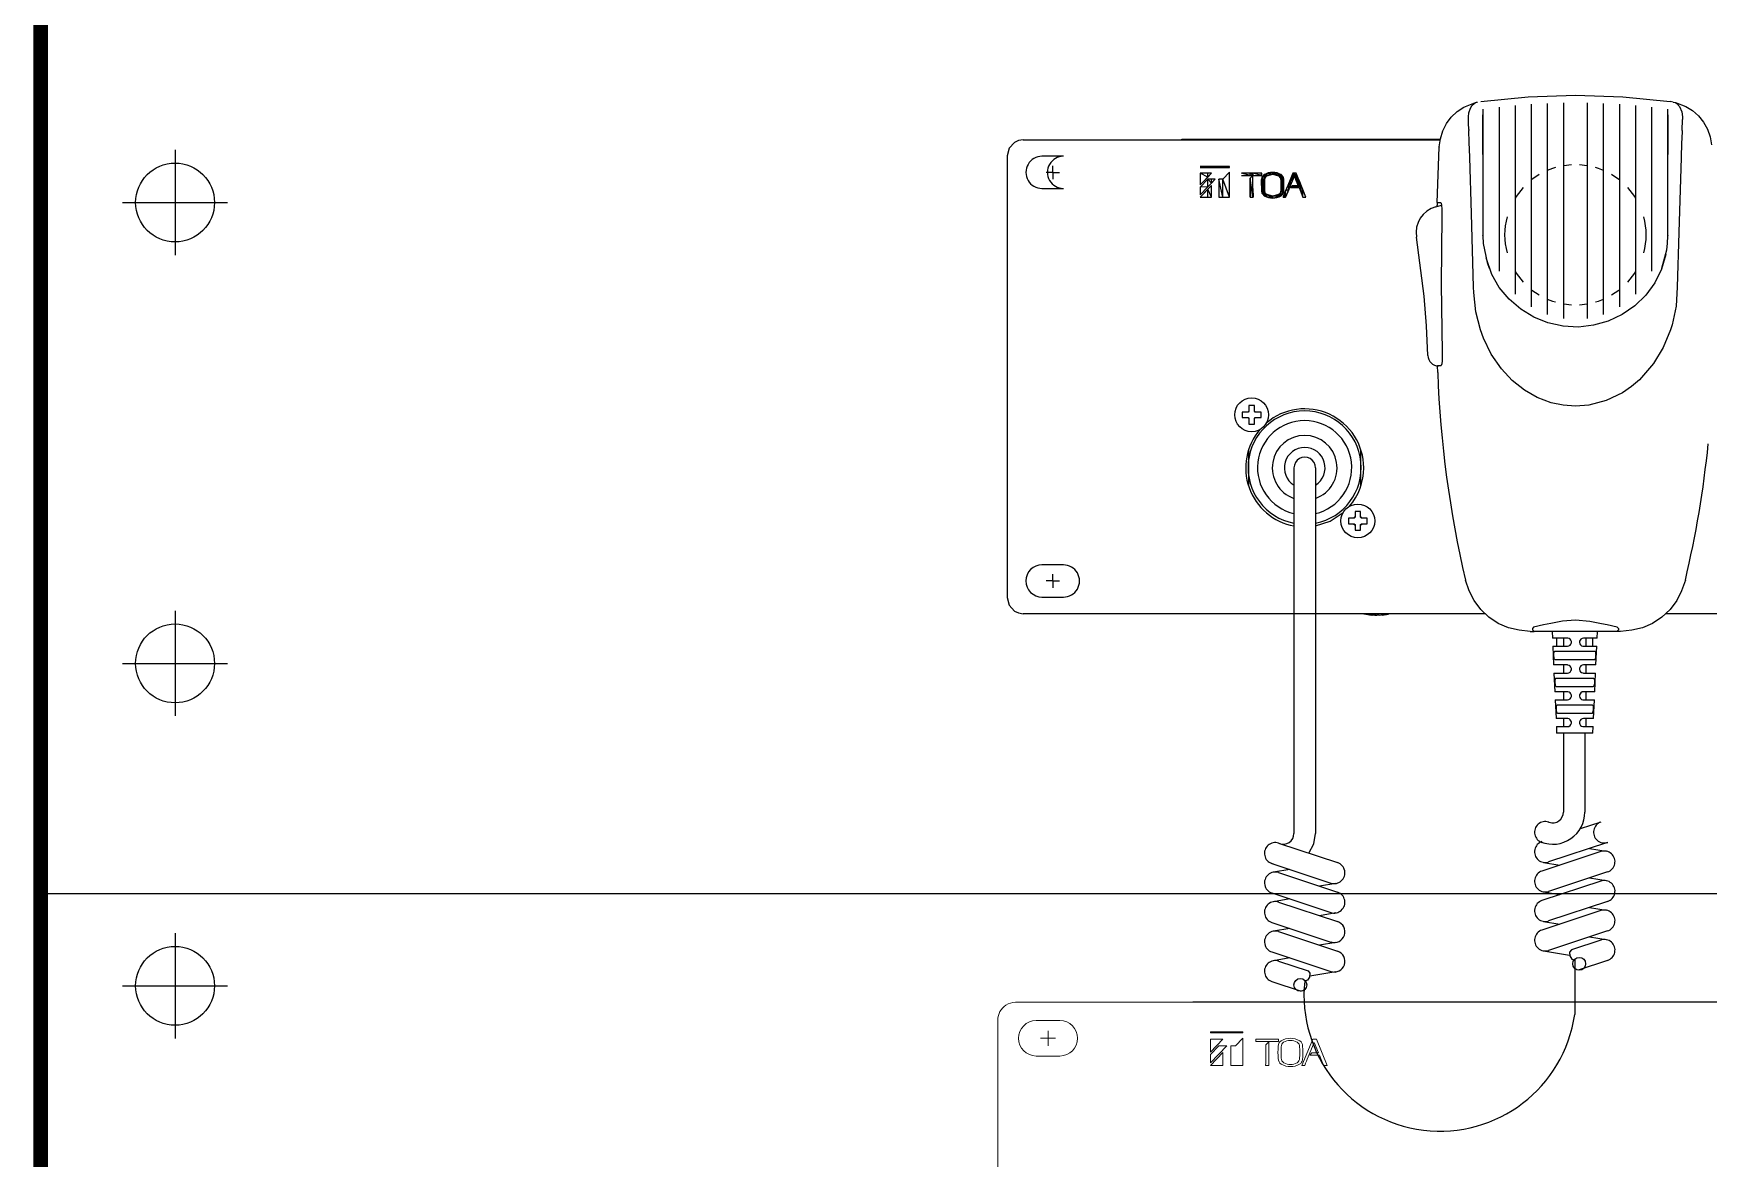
# Model space of a CAD drawing. Header units: millimetres. Extents: x 2974 to 5671, y 1205 to 3288.
# Drawn here: x 4219.75 to 4254.63, y 1680.88 to 1704.3 of the extents above; entities that cross this region are included whole.
import ezdxf

# ---------------------------------------------------------------- set-up
doc = ezdxf.new("R2010")
doc.units = ezdxf.units.MM
doc.linetypes.add('atContinuous2', pattern=[0])
doc.linetypes.add('SLD-Solid', pattern=[0])
for name, color, linetype in [('0-RACK', 7, 'Continuous'), ('HOLE', 7, 'Continuous'), ('Layer 1', 7, 'Continuous')]:
    doc.layers.add(name, color=color, linetype=linetype)

# ---------------------------------------------------------------- blocks, each defined once
blk = doc.blocks.new('TOA')
at = {"layer": 'Layer 1', "color": 0}
for points in [[(2106.49, 480.15), (2108.54, 480.95)], [(2108.48, 480.92), (2108.54, 480.95)], [(2108.54, 480.95), (2108.74, 481.01)], [(2108.74, 481.01), (2108.92, 481.05)], [(2109.49, 481.13), (2117.8, 481.98)], [(2117.8, 481.98), (2126.15, 482.26)], [(2126.15, 482.26), (2134.5, 481.98)], [(2134.5, 481.98), (2142.81, 481.13)], [(2143.38, 481.05), (2142.81, 481.13)], [(2143.38, 481.05), (2143.76, 480.95)], [(2143.76, 480.95), (2143.99, 480.82)], [(2143.76, 480.95), (2145.59, 480.27)], [(2102.77, 475.96), (2103.41, 477.24), (2104.28, 478.39)], [(2104.28, 478.39), (2105.31, 479.38), (2106.49, 480.15)], [(2107.31, 478.46), (2107.38, 479.12)], [(2107.31, 478.21), (2107.31, 478.46)], [(2107.32, 477.95), (2107.31, 478.21)], [(2107.38, 479.12), (2107.65, 479.96)], [(2107.65, 479.96), (2107.95, 480.47)], [(2107.95, 480.47), (2108.24, 480.76)], [(2108.24, 480.76), (2108.48, 480.92)], [(2109.86, 479.78), (2109.86, 471.81)], [(2109.86, 471.87), (2109.86, 478.81)], [(2112.69, 480.14), (2112.69, 472.2)], [(2115.53, 480.43), (2115.53, 472.51)], [(2118.36, 480.65), (2118.36, 472.75)], [(2121.19, 480.8), (2121.19, 472.92)], [(2124.03, 480.89), (2124.03, 473.02)], [(2128.27, 473.02), (2128.27, 480.89)], [(2131.11, 472.92), (2131.11, 480.8)], [(2133.94, 472.75), (2133.94, 480.65)], [(2136.77, 472.51), (2136.77, 480.43)], [(2139.61, 472.2), (2139.61, 480.14)], [(2142.44, 471.82), (2142.44, 479.79)], [(2142.44, 478.81), (2142.44, 471.87)], [(2143.99, 480.82), (2144.48, 480.28)], [(2144.48, 480.28), (2144.87, 479.35)], [(2144.87, 479.35), (2144.99, 478.46)], [(2144.99, 478.21), (2144.98, 477.95)], [(2144.99, 478.46), (2144.99, 478.34)], [(2144.99, 478.34), (2144.99, 478.21)], [(2145.59, 480.27), (2146.79, 479.53), (2147.84, 478.59)], [(2147.84, 478.59), (2148.71, 477.49), (2149.4, 476.27)], [(2102.16, 473.16), (2102.39, 474.58), (2102.77, 475.96)], [(2107.33, 477.35), (2107.32, 477.95)], [(2107.38, 476.21), (2107.33, 477.35)], [(2107.38, 476.21), (2107.38, 476.03)], [(2107.54, 471.29), (2107.53, 471.41), (2107.45, 473.93), (2107.38, 476.03)], [(2144.92, 475.88), (2144.84, 473.68)], [(2144.92, 476.03), (2144.98, 477.95)], [(2144.92, 476.03), (2144.92, 475.88)], [(2149.4, 476.27), (2149.87, 474.93), (2150.12, 473.54)], [(2027.31, 473.94), (2026.38, 472.92), (2026.04, 471.58)], [(2028.87, 474.42), (2028.06, 474.3), (2027.31, 473.94)], [(2028.87, 474.42), (2102.36, 474.42)], [(2057.2, 474.48), (2056.83, 474.45), (2056.71, 474.42)], [(2057.2, 474.48), (2057.2, 474.42)], [(2102.37, 474.48), (2057.2, 474.48)], [(2101.78, 463.37), (2102.16, 473.12)], [(2102.16, 473.16), (2102.16, 473.12)], [(2112.69, 472.2), (2112.69, 451.24)], [(2115.53, 472.51), (2115.53, 447.21)], [(2118.36, 472.75), (2118.36, 444.97)], [(2121.19, 472.92), (2121.19, 443.64)], [(2124.03, 473.02), (2124.03, 442.95)], [(2128.27, 442.94), (2128.27, 473.01)], [(2131.11, 443.64), (2131.11, 472.92)], [(2133.94, 444.97), (2133.94, 472.75)], [(2136.77, 447.21), (2136.77, 472.51)], [(2139.61, 451.24), (2139.61, 472.2)], [(2144.84, 473.68), (2144.77, 471.41)], [(2026.04, 471.58), (2026.04, 393.78)], [(2035.96, 471.49), (2032.18, 471.49)], [(2034.07, 468.66), (2034.07, 469.84)], [(2060.03, 469.53), (2061.37, 469.53), (2060.03, 469.7)], [(2061.37, 469.53), (2061.37, 469.7), (2060.03, 469.7)], [(2061.37, 469.53), (2062.04, 469.53), (2061.37, 469.7)], [(2062.04, 469.53), (2062.04, 469.7), (2061.37, 469.7)], [(2062.04, 469.53), (2062.04, 469.53), (2062.04, 469.7)], [(2062.04, 469.53), (2062.04, 469.7), (2062.04, 469.7)], [(2062.04, 469.53), (2062.67, 469.53), (2062.04, 469.7)], [(2062.67, 469.53), (2062.67, 469.7), (2062.04, 469.7)], [(2062.67, 469.53), (2063.31, 469.53), (2062.67, 469.7)], [(2063.31, 469.53), (2063.31, 469.7), (2062.67, 469.7)], [(2063.31, 469.53), (2064.02, 469.53), (2063.31, 469.7)], [(2064.02, 469.53), (2064.02, 469.7), (2063.31, 469.7)], [(2064.02, 469.53), (2065.23, 469.53), (2064.02, 469.7)], [(2065.23, 469.53), (2065.23, 469.7), (2064.02, 469.7)], [(2107.84, 461.4), (2107.54, 471.29)], [(2109.86, 471.82), (2109.86, 471.88)], [(2109.86, 471.82), (2109.86, 466.6)], [(2122.61, 469.5), (2122.1, 469.34), (2121.19, 468.99)], [(2125.44, 469.98), (2124.1, 469.84), (2124.02, 469.82)], [(2128.27, 469.82), (2128.2, 469.84), (2126.86, 469.98)], [(2131.11, 468.99), (2130.2, 469.34), (2129.69, 469.5)], [(2142.44, 471.87), (2142.44, 471.82)], [(2142.44, 466.6), (2142.44, 471.82)], [(2144.77, 471.29), (2144.36, 458.07)], [(2144.77, 471.41), (2144.77, 471.29)], [(2034.07, 468.66), (2032.89, 468.66)], [(2034.07, 468.66), (2034.07, 467.48)], [(2034.07, 468.66), (2035.25, 468.66)], [(2060.03, 466.45), (2062.04, 468.53), (2060.03, 468.53), (2060.03, 466.45), (2060.03, 466.45)], [(2060.03, 466.45), (2061.37, 467.84), (2060.03, 468.53)], [(2061.37, 467.84), (2061.37, 468.53), (2060.03, 468.53)], [(2061.37, 467.45), (2060.03, 466.06), (2060.03, 464.71), (2062.67, 467.45), (2061.37, 467.45), (2061.37, 467.45)], [(2061.37, 466.1), (2061.37, 467.45), (2060.03, 466.06)], [(2062.04, 466.37), (2060.03, 464.32), (2062.04, 464.32), (2062.04, 466.37), (2062.04, 466.37)], [(2061.37, 467.84), (2062.04, 468.53), (2061.37, 468.53)], [(2062.04, 468.53), (2062.04, 468.53), (2061.37, 468.53)], [(2061.37, 466.1), (2062.04, 466.79), (2061.37, 467.45)], [(2062.04, 466.79), (2062.04, 467.45), (2061.37, 467.45)], [(2062.04, 464.32), (2062.04, 466.37), (2061.37, 465.69)], [(2062.04, 468.53), (2062.04, 468.53), (2062.04, 468.53)], [(2062.04, 466.79), (2062.04, 466.79), (2062.04, 467.45)], [(2062.04, 466.79), (2062.04, 467.45), (2062.04, 467.45)], [(2062.04, 466.79), (2062.67, 467.45), (2062.04, 467.45)], [(2065.23, 464.32), (2065.23, 468.69), (2064.02, 467.44), (2063.31, 467.44), (2063.31, 464.32), (2065.23, 464.32), (2065.23, 464.32)], [(2063.31, 464.32), (2064.02, 464.32), (2063.31, 467.44)], [(2064.02, 464.32), (2064.02, 467.44), (2063.31, 467.44)], [(2065.23, 464.32), (2065.23, 468.69), (2064.02, 467.44)], [(2064.02, 464.32), (2065.23, 464.32), (2064.02, 467.44)], [(2067.3, 468.13), (2068.85, 468.13), (2067.3, 468.5)], [(2068.85, 468.13), (2068.85, 468.5), (2067.31, 468.5)], [(2068.85, 468.13), (2068.87, 468.13), (2068.85, 468.5)], [(2068.87, 468.13), (2068.87, 468.5), (2068.85, 468.5)], [(2068.87, 468.13), (2068.87, 468.5)], [(2068.87, 468.13), (2068.87, 468.5)], [(2068.87, 468.13), (2069.34, 468.13), (2068.87, 468.5)], [(2069.34, 468.13), (2069.34, 468.5), (2068.87, 468.5)], [(2069.34, 465.84), (2069.34, 468.09), (2068.87, 467.63)], [(2069.34, 464.32), (2069.34, 468.09), (2068.87, 467.63)], [(2068.87, 467.63), (2068.87, 465.84)], [(2068.87, 464.32), (2068.87, 467.63), (2068.87, 465.84)], [(2068.87, 464.32), (2069.34, 464.32), (2068.87, 467.63)], [(2069.34, 468.13), (2069.34, 468.5)], [(2069.34, 468.13), (2069.34, 468.5)], [(2069.34, 468.13), (2069.37, 468.13), (2069.34, 468.5)], [(2069.37, 468.13), (2069.37, 468.5), (2069.34, 468.5)], [(2069.34, 464.32), (2069.34, 468.09)], [(2069.34, 464.32), (2069.34, 465.84), (2069.34, 468.09)], [(2069.37, 468.13), (2070.87, 468.13), (2069.37, 468.5)], [(2070.87, 468.13), (2070.87, 468.5), (2069.37, 468.5)], [(2070.87, 468.13), (2070.91, 468.13), (2070.87, 468.5)], [(2070.91, 468.13), (2070.91, 468.5), (2070.87, 468.5)], [(2071.32, 468.26), (2070.99, 467.88), (2070.87, 467.39)], [(2070.91, 465.23), (2070.91, 467.58), (2070.87, 467.39)], [(2070.87, 467.39), (2070.87, 465.41)], [(2070.87, 465.41), (2070.91, 465.23), (2070.87, 467.39)], [(2070.99, 464.94), (2070.99, 467.88), (2070.91, 467.58)], [(2070.91, 465.23), (2070.99, 464.94), (2070.91, 467.58)], [(2071, 464.9), (2071, 467.89), (2070.99, 467.88)], [(2070.99, 464.94), (2071, 464.9), (2070.99, 467.88)], [(2071.32, 464.56), (2071.32, 468.26), (2071, 467.89)], [(2071, 464.9), (2071.32, 464.56), (2071, 467.89)], [(2071.35, 464.52), (2071.35, 468.27), (2071.32, 468.26)], [(2071.32, 464.56), (2071.35, 464.52), (2071.32, 468.26)], [(2071.45, 467.71), (2071.45, 468.29), (2071.35, 468.27)], [(2071.35, 467.3), (2071.35, 467.31), (2071.35, 468.27)], [(2071.35, 467.31), (2071.35, 468.27), (2071.35, 468.27)], [(2071.35, 467.31), (2071.45, 467.71), (2071.35, 468.27)], [(2071.72, 468.03), (2071.45, 467.71), (2071.35, 467.3)], [(2071.35, 467.3), (2071.35, 465.5)], [(2071.46, 467.73), (2071.46, 468.3), (2071.45, 468.29)], [(2071.45, 467.71), (2071.46, 467.73), (2071.45, 468.29)], [(2071.72, 468.03), (2071.72, 468.37), (2071.46, 468.3)], [(2071.46, 467.73), (2071.72, 468.03), (2071.46, 468.3)], [(2071.77, 468.04), (2071.77, 468.38), (2071.72, 468.37)], [(2071.72, 468.03), (2071.77, 468.04), (2071.72, 468.37)], [(2073.92, 468.03), (2072.82, 468.32), (2071.72, 468.03)], [(2072.82, 468.32), (2072.82, 468.66), (2071.77, 468.38)], [(2071.77, 468.04), (2072.82, 468.32), (2071.77, 468.38)], [(2072.82, 468.32), (2073.87, 468.04), (2072.82, 468.66)], [(2073.87, 468.04), (2073.87, 468.38), (2072.82, 468.66)], [(2073.87, 468.04), (2073.92, 468.03), (2073.87, 468.38)], [(2073.92, 468.03), (2073.92, 468.37), (2073.87, 468.38)], [(2073.92, 468.03), (2074.18, 467.73), (2073.92, 468.37)], [(2074.18, 467.73), (2074.18, 468.3), (2073.92, 468.37)], [(2074.29, 467.3), (2074.19, 467.71), (2073.92, 468.03)], [(2074.18, 467.73), (2074.19, 467.71), (2074.18, 468.3)], [(2074.19, 467.71), (2074.19, 468.29), (2074.18, 468.3)], [(2074.19, 467.71), (2074.29, 467.31), (2074.19, 468.29)], [(2074.29, 467.31), (2074.29, 468.27), (2074.19, 468.29)], [(2074.29, 467.31), (2074.29, 467.3), (2074.29, 468.27)], [(2074.29, 467.3), (2074.29, 468.27), (2074.29, 468.27)], [(2074.29, 464.52), (2074.32, 464.55), (2074.29, 468.27)], [(2074.32, 464.55), (2074.32, 468.26), (2074.29, 468.27)], [(2074.29, 465.5), (2074.29, 467.3)], [(2074.77, 467.39), (2074.66, 467.88), (2074.32, 468.26)], [(2074.32, 464.55), (2074.6, 464.82), (2074.32, 468.26)], [(2074.6, 464.82), (2074.6, 467.95), (2074.32, 468.26)], [(2074.6, 464.82), (2074.64, 464.92), (2074.6, 467.95)], [(2074.64, 464.92), (2074.64, 467.9), (2074.6, 467.95)], [(2075.67, 465.67), (2076.64, 467.99), (2077.32, 466.31), (2076.27, 466.31), (2075.94, 465.97), (2077.46, 465.97), (2078.13, 464.32), (2078.67, 464.32), (2076.97, 468.5), (2076.39, 468.5), (2074.64, 464.32), (2075.1, 464.32)], [(2074.64, 464.92), (2074.66, 464.97), (2074.64, 467.9)], [(2074.65, 464.97), (2074.65, 467.88), (2074.64, 467.9)], [(2074.65, 464.97), (2074.76, 465.23), (2074.65, 467.88)], [(2074.76, 465.23), (2074.76, 467.46), (2074.65, 467.88)], [(2074.76, 465.23), (2074.77, 467.39), (2074.76, 467.46)], [(2074.76, 465.23), (2074.77, 467.39)], [(2075.67, 465.67), (2075.67, 466.77), (2075.1, 465.41)], [(2075.94, 466.33), (2075.94, 467.43), (2075.67, 466.77)], [(2075.67, 465.67), (2075.94, 466.33), (2075.67, 466.77)], [(2076.27, 467.11), (2076.27, 468.2), (2075.94, 467.43)], [(2075.94, 466.33), (2076.27, 467.11), (2075.94, 467.43)], [(2076.27, 465.97), (2076.27, 466.31), (2075.94, 465.97)], [(2076.4, 467.41), (2076.4, 468.5), (2076.27, 468.2)], [(2076.27, 467.11), (2076.39, 467.41), (2076.27, 468.2)], [(2076.27, 465.97), (2076.39, 465.97), (2076.27, 466.31)], [(2076.4, 465.97), (2076.4, 466.31), (2076.27, 466.31)], [(2076.64, 467.99), (2076.64, 468.5), (2076.39, 468.5)], [(2076.64, 465.97), (2076.64, 466.31), (2076.39, 466.31)], [(2076.4, 467.41), (2076.64, 467.99), (2076.4, 468.5)], [(2076.4, 465.97), (2076.64, 465.97), (2076.4, 466.31)], [(2076.97, 467.17), (2076.97, 468.51), (2076.64, 468.51)], [(2076.64, 467.99), (2076.97, 467.17), (2076.64, 468.5)], [(2076.64, 465.97), (2076.97, 465.97), (2076.64, 466.31)], [(2076.97, 465.97), (2076.97, 466.31), (2076.64, 466.31)], [(2076.97, 467.17), (2077.32, 466.31), (2076.97, 468.51)], [(2077.32, 466.31), (2077.32, 467.65), (2076.97, 468.51)], [(2076.97, 465.97), (2077.32, 465.97), (2076.97, 466.31)], [(2077.32, 465.97), (2077.32, 466.31), (2076.97, 466.31)], [(2077.32, 465.97), (2077.46, 465.97), (2077.32, 467.65)], [(2077.46, 465.97), (2077.46, 467.31), (2077.32, 467.65)], [(2077.46, 465.97), (2078.13, 464.32), (2077.46, 467.31)], [(2078.13, 464.32), (2078.13, 465.66), (2077.46, 467.31)], [(2109.86, 466.6), (2109.86, 457.51)], [(2119.78, 468.27), (2118.49, 467.4), (2118.36, 467.3)], [(2133.94, 467.3), (2133.81, 467.4), (2132.52, 468.27)], [(2142.44, 457.51), (2142.44, 466.6)], [(2032.18, 465.82), (2035.96, 465.82)], [(2060.03, 464.71), (2061.37, 466.1), (2060.03, 466.06)], [(2061.37, 464.32), (2061.37, 465.69), (2060.03, 464.32)], [(2061.37, 464.32), (2062.04, 464.32), (2061.37, 465.69)], [(2068.85, 464.32), (2068.87, 465.84)], [(2068.87, 464.32), (2068.87, 465.84), (2068.85, 464.32)], [(2068.85, 464.32), (2069.37, 464.32)], [(2068.87, 464.32), (2068.87, 465.84)], [(2069.34, 465.84), (2069.37, 464.32)], [(2069.34, 464.32), (2069.37, 464.32), (2069.34, 465.84)], [(2070.87, 465.41), (2071, 464.9), (2071.35, 464.52)], [(2071.35, 465.5), (2071.46, 465.07), (2071.77, 464.74)], [(2071.35, 464.52), (2071.35, 464.52), (2071.35, 465.5)], [(2071.35, 464.52), (2071.35, 465.49), (2071.35, 465.5)], [(2071.35, 464.52), (2071.45, 464.49), (2071.35, 465.49)], [(2071.45, 464.49), (2071.45, 465.11), (2071.35, 465.49)], [(2071.45, 464.49), (2071.46, 464.49), (2071.45, 465.11)], [(2071.46, 464.49), (2071.46, 465.07), (2071.45, 465.11)], [(2071.46, 464.49), (2071.72, 464.42), (2071.46, 465.07)], [(2071.72, 464.42), (2071.72, 464.79), (2071.46, 465.07)], [(2071.72, 464.42), (2071.77, 464.41), (2071.72, 464.79)], [(2071.77, 464.41), (2071.77, 464.74), (2071.72, 464.79)], [(2071.77, 464.74), (2072.82, 464.46), (2073.87, 464.74)], [(2071.77, 464.41), (2072.82, 464.12), (2071.77, 464.74)], [(2072.82, 464.12), (2072.82, 464.46), (2071.77, 464.74)], [(2073.87, 464.41), (2073.87, 464.74), (2072.82, 464.46)], [(2072.82, 464.12), (2073.87, 464.41), (2072.82, 464.46)], [(2073.87, 464.74), (2074.18, 465.07), (2074.29, 465.5)], [(2073.92, 464.42), (2073.92, 464.79), (2073.87, 464.74)], [(2073.87, 464.41), (2073.92, 464.42), (2073.87, 464.74)], [(2074.18, 464.49), (2074.18, 465.07), (2073.92, 464.79)], [(2073.92, 464.42), (2074.18, 464.49), (2073.92, 464.79)], [(2074.19, 464.49), (2074.19, 465.11), (2074.18, 465.07)], [(2074.18, 464.49), (2074.19, 464.49), (2074.18, 465.07)], [(2074.29, 464.52), (2074.29, 465.49), (2074.19, 465.11)], [(2074.19, 464.49), (2074.29, 464.52), (2074.19, 465.11)], [(2074.29, 464.52), (2074.29, 465.5), (2074.29, 465.49)], [(2074.29, 464.52), (2074.29, 464.52), (2074.29, 465.49)], [(2074.29, 464.52), (2074.76, 465.23)], [(2074.65, 464.32), (2074.65, 464.36), (2074.64, 464.32)], [(2074.76, 464.32), (2074.76, 464.61), (2074.65, 464.36)], [(2074.65, 464.32), (2074.76, 464.32), (2074.65, 464.36)], [(2074.77, 464.32), (2074.77, 464.65), (2074.76, 464.61)], [(2074.76, 464.32), (2074.77, 464.32), (2074.76, 464.61)], [(2075.1, 464.32), (2075.1, 465.42), (2074.77, 464.65)], [(2074.77, 464.32), (2075.1, 464.32), (2074.77, 464.65)], [(2075.67, 465.67), (2075.1, 464.32)], [(2075.1, 464.32), (2075.67, 465.67), (2075.1, 465.42)], [(2078.13, 464.32), (2078.67, 464.32), (2078.13, 465.66)], [(2101.78, 463.24), (2101.77, 462.9)], [(2101.78, 463.37), (2102.37, 463.37)], [(2101.78, 463.37), (2101.78, 463.24)], [(2102.37, 463.37), (2102.47, 463.24)], [(2102.47, 463.24), (2102.54, 462.85)], [(2116.94, 465.98), (2115.71, 464.42), (2115.52, 464.12)], [(2136.77, 464.12), (2136.59, 464.42), (2135.36, 465.98)], [(2101.58, 462.61), (2102.54, 462.87)], [(2101.77, 462.67), (2101.77, 462.9)], [(2102.61, 461.01), (2102.48, 448.98)], [(2102.54, 462.85), (2102.59, 462.26)], [(2102.59, 462.26), (2102.61, 461.52)], [(2102.61, 461.52), (2102.61, 461.01)], [(2108.21, 448.43), (2107.84, 461.4)], [(2109.86, 457.49), (2109.86, 457.54)], [(2109.86, 457.51), (2109.92, 456.12)], [(2142.38, 456.12), (2142.44, 457.51)], [(2142.44, 457.54), (2142.44, 457.47)], [(2144.36, 458.07), (2144.09, 448.43)], [(2100.15, 436.42), (2099.94, 441.65), (2099.53, 446.87), (2098.14, 457.25)], [(2109.92, 456.12), (2110.57, 452.81)], [(2141.37, 451.78), (2142.25, 455.04)], [(2142.25, 455.04), (2142.38, 456.12)], [(2111.4, 450.7), (2110.41, 453.61)], [(2110.57, 452.81), (2110.93, 451.78)], [(2141.3, 451.62), (2140.11, 449.22)], [(2142.08, 454.19), (2141.3, 451.62)], [(2102.48, 448.98), (2102.67, 436.93)], [(2112.74, 448.38), (2111.4, 450.7)], [(2115.53, 451.22), (2115.71, 450.92), (2116.94, 449.35)], [(2135.36, 449.35), (2136.59, 450.92), (2136.77, 451.22)], [(2140.11, 449.22), (2138.52, 447.05)], [(2108.22, 447.48), (2108.21, 448.43)], [(2108.59, 444.12), (2108.22, 447.48)], [(2114.46, 446.31), (2112.74, 448.38)], [(2116.5, 444.55), (2114.46, 446.31)], [(2118.36, 448.04), (2118.49, 447.94), (2119.78, 447.07)], [(2121.19, 446.35), (2122.1, 446), (2122.61, 445.84)], [(2129.69, 445.84), (2130.2, 446), (2131.11, 446.35)], [(2132.52, 447.07), (2133.81, 447.94), (2133.94, 448.04)], [(2138.52, 447.05), (2136.6, 445.17)], [(2144.09, 448.43), (2143.87, 445.13)], [(2109.41, 440.91), (2108.59, 444.12)], [(2118.81, 443.15), (2116.5, 444.55)], [(2121.31, 442.15), (2118.81, 443.15)], [(2124.03, 445.52), (2124.1, 445.5), (2125.44, 445.35)], [(2126.86, 445.35), (2128.2, 445.5), (2128.28, 445.52)], [(2134.38, 443.63), (2131.94, 442.47)], [(2136.6, 445.17), (2134.38, 443.63)], [(2143.87, 445.13), (2143.17, 441.82)], [(2109.94, 439.49), (2109.41, 440.91)], [(2123.96, 441.57), (2121.31, 442.15)], [(2126.66, 441.43), (2123.95, 441.57)], [(2129.34, 441.73), (2126.66, 441.43)], [(2131.94, 442.47), (2129.34, 441.73)], [(2142.89, 440.91), (2141.62, 437.84)], [(2143.17, 441.82), (2142.89, 440.91)], [(2102.67, 436.93), (2102.67, 436.16)], [(2111.32, 436.66), (2109.94, 439.49)], [(2141.62, 437.84), (2139.9, 434.99)], [(2101.85, 434.6), (2101.85, 434.57)], [(2101.89, 433.41), (2101.85, 434.57)], [(2102.03, 434.57), (2101.85, 434.57)], [(2102.47, 434.57), (2102.04, 434.57)], [(2102.51, 434.63), (2102.44, 434.57)], [(2102.59, 434.94), (2102.51, 434.63)], [(2102.65, 435.47), (2102.59, 434.94)], [(2102.67, 436.15), (2102.65, 435.47)], [(2113.1, 434.07), (2111.32, 436.66)], [(2114.99, 432.04), (2113.1, 434.07)], [(2139.9, 434.99), (2137.43, 432.15)], [(2117.15, 430.32), (2114.99, 432.04)], [(2137.43, 432.15), (2136, 430.93), (2134.45, 429.86)], [(2119.42, 429.02), (2117.15, 430.32)], [(2121.87, 428.09), (2119.42, 429.02)], [(2126.15, 427.49), (2123.99, 427.69), (2121.87, 428.09)], [(2131.58, 428.47), (2128.49, 427.67)], [(2134.45, 429.86), (2131.58, 428.47)], [(2068.35, 426.46), (2067.46, 426.46)], [(2067.46, 426.46), (2067.46, 425.49)], [(2067.46, 425.49), (2068.35, 425.49)], [(2068.47, 426.46), (2068.35, 426.46)], [(2068.35, 425.49), (2068.47, 425.49)], [(2068.62, 426.62), (2068.47, 426.46)], [(2068.47, 425.49), (2068.62, 425.34)], [(2069.59, 427.62), (2068.62, 427.62)], [(2068.62, 427.62), (2068.62, 426.73)], [(2068.62, 426.73), (2068.62, 426.62)], [(2068.62, 425.34), (2068.62, 425.22)], [(2068.62, 425.22), (2068.62, 424.33)], [(2069.59, 426.73), (2069.59, 427.62)], [(2069.59, 426.62), (2069.59, 426.73)], [(2069.75, 426.46), (2069.59, 426.62)], [(2069.59, 425.34), (2069.75, 425.49)], [(2069.59, 425.22), (2069.59, 425.34)], [(2069.59, 424.33), (2069.59, 425.22)], [(2069.87, 426.46), (2069.75, 426.46)], [(2069.75, 425.49), (2069.87, 425.49)], [(2070.76, 426.46), (2069.87, 426.46)], [(2069.87, 425.49), (2070.76, 425.49)], [(2070.76, 425.49), (2070.76, 426.46)], [(2128.49, 427.67), (2126.15, 427.49)], [(2068.62, 424.33), (2069.59, 424.33)], [(2068.54, 419.72), (2068.54, 416.63)], [(2088.37, 413.53), (2088.37, 416.63), (2088.37, 419.72)], [(2068.54, 416.63), (2068.54, 413.53)], [(2076.57, 416.63), (2076.57, 352.25)], [(2080.35, 416.63), (2080.35, 352.25)], [(2080.35, 406.41), (2082.93, 407.25), (2085.21, 408.74)], [(2087.05, 407.76), (2086.16, 407.76)], [(2086.16, 407.76), (2086.16, 406.79)], [(2087.32, 408.04), (2087.05, 407.76)], [(2087.17, 407.76), (2087.05, 407.76)], [(2087.32, 407.92), (2087.17, 407.76)], [(2088.29, 408.92), (2087.32, 408.92)], [(2087.32, 408.92), (2087.32, 408.03)], [(2087.32, 408.04), (2087.32, 407.92)], [(2088.29, 408.04), (2088.29, 408.93)], [(2088.57, 407.76), (2088.29, 408.04)], [(2088.29, 407.92), (2088.29, 408.04)], [(2088.45, 407.76), (2088.29, 407.92)], [(2088.57, 407.76), (2088.45, 407.76)], [(2089.46, 407.76), (2088.57, 407.76)], [(2089.46, 406.79), (2089.46, 407.76)], [(2086.16, 406.79), (2087.05, 406.79)], [(2087.05, 406.79), (2087.32, 406.52)], [(2087.05, 406.79), (2087.17, 406.79)], [(2087.17, 406.79), (2087.32, 406.64)], [(2087.32, 406.64), (2087.32, 406.52)], [(2087.32, 406.52), (2087.32, 405.63)], [(2087.32, 405.63), (2088.29, 405.63)], [(2088.29, 406.64), (2088.45, 406.79)], [(2088.29, 406.52), (2088.57, 406.79)], [(2088.29, 406.52), (2088.29, 406.64)], [(2088.29, 405.63), (2088.29, 406.52)], [(2088.45, 406.79), (2088.57, 406.79)], [(2088.57, 406.79), (2089.46, 406.79)], [(2035.96, 399.54), (2032.18, 399.54)], [(2034.07, 396.71), (2032.89, 396.71)], [(2034.07, 396.71), (2034.07, 397.89)], [(2034.07, 396.71), (2034.07, 395.53)], [(2034.07, 396.71), (2035.25, 396.71)], [(2108.3, 393.25), (2107.45, 395), (2106.79, 396.85)], [(2145.51, 396.85), (2144.85, 395), (2144, 393.25)], [(2026.04, 393.78), (2026.38, 392.44), (2027.31, 391.42)], [(2032.18, 393.87), (2035.96, 393.87)], [(2110.92, 390.35), (2109.47, 391.69), (2108.3, 393.25)], [(2144, 393.25), (2142.83, 391.69), (2141.39, 390.35)], [(2027.31, 391.42), (2028.06, 391.07), (2028.87, 390.95)], [(2110.21, 390.95), (2028.87, 390.95)], [(2088.85, 390.95), (2090.25, 390.71)], [(2089.73, 390.87), (2090.55, 390.87)], [(2089.73, 390.87), (2090.35, 390.71)], [(2090.35, 390.71), (2090.25, 390.71)], [(2090.35, 390.77), (2090.79, 390.71)], [(2090.55, 390.87), (2091.16, 390.71)], [(2090.79, 390.71), (2091.16, 390.71)], [(2091.6, 390.71), (2091.16, 390.71)], [(2091.6, 390.71), (2092.54, 390.87)], [(2092.04, 390.71), (2092.13, 390.71)], [(2092.13, 390.71), (2093.22, 390.87)], [(2092.13, 390.71), (2093.07, 390.87)], [(2092.54, 390.87), (2093.07, 390.87)], [(2114.34, 388.47), (2112.55, 389.25), (2110.92, 390.35)], [(2123.86, 389.63), (2121.84, 389.23)], [(2126.15, 389.82), (2123.86, 389.63)], [(2128.71, 389.59), (2126.15, 389.82)], [(2130.72, 389.18), (2128.71, 389.59)], [(2141.39, 390.35), (2139.75, 389.25), (2137.96, 388.47)], [(2478.33, 390.95), (2142.09, 390.95)], [(2118.19, 387.82), (2116.24, 388.04), (2114.34, 388.47)], [(2118.19, 387.82), (2118.88, 387.82)], [(2118.78, 388.56), (2118.59, 388.35)], [(2118.59, 388.35), (2118.59, 388.11)], [(2118.59, 388.11), (2118.88, 387.82)], [(2120.55, 388.99), (2118.78, 388.56)], [(2133.42, 387.82), (2118.88, 387.82)], [(2121.84, 389.23), (2120.55, 388.99)], [(2122.04, 387.82), (2122.1, 386.64)], [(2124.23, 386.64), (2122.1, 386.64)], [(2122.84, 386.64), (2122.84, 385.23)], [(2124.03, 386.64), (2124.03, 385.23)], [(2124.73, 386.64), (2124.23, 386.64)], [(2124.82, 386.64), (2124.73, 386.64)], [(2125.03, 386.57), (2124.82, 386.64)], [(2125.22, 386.45), (2125.03, 386.57)], [(2127.33, 386.6), (2127.12, 386.48)], [(2127.57, 386.64), (2127.33, 386.6)], [(2129.97, 386.64), (2127.57, 386.64)], [(2128.04, 385.23), (2128.04, 386.64)], [(2129.22, 385.23), (2129.22, 386.64)], [(2129.97, 386.64), (2130.02, 387.82)], [(2131.75, 388.99), (2130.72, 389.18)], [(2133.52, 388.56), (2131.75, 388.99)], [(2133.42, 387.82), (2133.71, 388.1)], [(2134.11, 387.82), (2133.42, 387.82)], [(2133.71, 388.35), (2133.52, 388.56)], [(2133.71, 388.35), (2133.71, 388.11)], [(2133.71, 388.33), (2133.71, 388.35)], [(2137.96, 388.47), (2136.06, 388.05), (2134.11, 387.82)], [(2122.16, 385.23), (2122.31, 381.92)], [(2122.16, 385.23), (2124.26, 385.23)], [(2122.31, 383.94), (2122.3, 383.73)], [(2122.3, 383.73), (2122.31, 383.5)], [(2122.34, 384.12), (2122.31, 383.94)], [(2122.4, 384.24), (2122.34, 384.12)], [(2122.48, 384.28), (2122.4, 384.24)], [(2124.28, 384.28), (2122.48, 384.28)], [(2124.26, 385.23), (2124.73, 385.23)], [(2129.58, 384.28), (2124.28, 384.28)], [(2124.73, 385.23), (2124.97, 385.27)], [(2124.97, 385.27), (2125.19, 385.39)], [(2125.19, 385.39), (2125.35, 385.58)], [(2125.36, 386.26), (2125.22, 386.45)], [(2125.35, 385.58), (2125.43, 385.8)], [(2125.43, 386.04), (2125.36, 386.26)], [(2125.43, 385.8), (2125.43, 386.04)], [(2126.88, 386.09), (2126.86, 385.86)], [(2126.86, 385.86), (2126.92, 385.63)], [(2126.96, 386.3), (2126.88, 386.09)], [(2126.92, 385.63), (2127.06, 385.44)], [(2127.12, 386.48), (2126.96, 386.3)], [(2127.06, 385.44), (2127.24, 385.3)], [(2127.24, 385.3), (2127.46, 385.23)], [(2127.46, 385.23), (2127.57, 385.23)], [(2127.57, 385.23), (2129.9, 385.23)], [(2129.61, 384.28), (2129.58, 384.28)], [(2129.69, 384.21), (2129.61, 384.28)], [(2129.74, 384.09), (2129.69, 384.21)], [(2129.76, 383.9), (2129.74, 384.09)], [(2129.75, 383.44), (2129.76, 383.68)], [(2129.76, 381.92), (2129.9, 385.23)], [(2129.77, 383.68), (2129.76, 383.9)], [(2122.31, 383.5), (2122.33, 383.27)], [(2124.33, 381.92), (2122.31, 381.92)], [(2122.33, 383.27), (2122.37, 383.08)], [(2122.37, 383.08), (2122.43, 382.94)], [(2122.43, 382.94), (2122.51, 382.87)], [(2122.51, 382.87), (2122.55, 382.86)], [(2122.55, 382.86), (2129.28, 382.86)], [(2124.03, 381.92), (2124.03, 380.5)], [(2124.73, 381.92), (2124.33, 381.92)], [(2124.82, 381.91), (2124.73, 381.92)], [(2125.03, 381.85), (2124.82, 381.91)], [(2124.97, 380.54), (2125.19, 380.67)], [(2125.22, 381.73), (2125.03, 381.85)], [(2125.19, 380.67), (2125.35, 380.86)], [(2125.36, 381.54), (2125.22, 381.73)], [(2125.35, 380.86), (2125.43, 381.08)], [(2125.43, 381.32), (2125.36, 381.54)], [(2125.43, 381.08), (2125.43, 381.32)], [(2126.88, 381.37), (2126.86, 381.14)], [(2126.86, 381.14), (2126.92, 380.91)], [(2126.96, 381.58), (2126.88, 381.37)], [(2126.92, 380.91), (2127.06, 380.72)], [(2127.12, 381.76), (2126.96, 381.58)], [(2127.06, 380.72), (2127.24, 380.58)], [(2127.33, 381.88), (2127.12, 381.76)], [(2127.57, 381.92), (2127.33, 381.88)], [(2129.76, 381.92), (2127.57, 381.92)], [(2128.04, 380.5), (2128.04, 381.92)], [(2129.28, 382.86), (2129.51, 382.86)], [(2129.51, 382.86), (2129.61, 382.91)], [(2129.61, 382.91), (2129.68, 383.03)], [(2129.68, 383.03), (2129.73, 383.22)], [(2129.73, 383.22), (2129.75, 383.45)], [(2122.37, 380.5), (2122.52, 377.2)], [(2122.37, 380.5), (2124.36, 380.5)], [(2122.52, 379.22), (2122.51, 379)], [(2122.51, 379), (2122.52, 378.77)], [(2122.56, 379.4), (2122.52, 379.22)], [(2122.52, 378.77), (2122.55, 378.55)], [(2122.55, 378.55), (2122.59, 378.36)], [(2122.62, 379.52), (2122.56, 379.4)], [(2122.59, 378.36), (2122.65, 378.22)], [(2122.71, 379.56), (2122.62, 379.52)], [(2122.65, 378.22), (2122.73, 378.15)], [(2124.38, 379.56), (2122.71, 379.56)], [(2122.73, 378.15), (2122.78, 378.14)], [(2122.78, 378.14), (2129.05, 378.14)], [(2124.36, 380.5), (2124.73, 380.5)], [(2129.35, 379.56), (2124.38, 379.56)], [(2124.73, 380.5), (2124.97, 380.54)], [(2127.24, 380.58), (2127.46, 380.51)], [(2127.46, 380.51), (2127.57, 380.5)], [(2127.57, 380.5), (2129.69, 380.5)], [(2129.08, 378.14), (2129.28, 378.14)], [(2129.28, 378.14), (2129.38, 378.18)], [(2129.39, 379.55), (2129.35, 379.56)], [(2129.38, 378.18), (2129.46, 378.31)], [(2129.47, 379.49), (2129.39, 379.55)], [(2129.46, 378.31), (2129.51, 378.5)], [(2129.52, 379.36), (2129.47, 379.49)], [(2129.51, 378.5), (2129.54, 378.73)], [(2129.54, 379.18), (2129.52, 379.37)], [(2129.55, 378.96), (2129.54, 379.18)], [(2129.54, 378.73), (2129.55, 378.96)], [(2129.55, 377.2), (2129.69, 380.5)], [(2124.43, 377.2), (2122.52, 377.2)], [(2122.58, 375.78), (2122.73, 372.47)], [(2122.58, 375.78), (2124.5, 375.78)], [(2122.85, 374.8), (2122.78, 374.67)], [(2122.94, 374.84), (2122.84, 374.8)], [(2124.48, 374.84), (2122.94, 374.84)], [(2124.03, 377.2), (2124.03, 375.78)], [(2124.73, 377.2), (2124.43, 377.2)], [(2124.46, 375.78), (2124.73, 375.78)], [(2129.12, 374.84), (2124.48, 374.84)], [(2124.82, 377.19), (2124.73, 377.2)], [(2124.73, 375.78), (2124.98, 375.82)], [(2125.03, 377.13), (2124.82, 377.19)], [(2124.98, 375.82), (2125.2, 375.95)], [(2125.22, 377), (2125.03, 377.13)], [(2125.2, 375.95), (2125.35, 376.14)], [(2125.36, 376.82), (2125.22, 377)], [(2125.35, 376.14), (2125.43, 376.37)], [(2125.43, 376.6), (2125.36, 376.82)], [(2125.43, 376.37), (2125.43, 376.6)], [(2126.88, 376.64), (2126.86, 376.41)], [(2126.86, 376.41), (2126.92, 376.19)], [(2126.96, 376.86), (2126.88, 376.64)], [(2126.92, 376.19), (2127.05, 376)], [(2127.12, 377.04), (2126.96, 376.86)], [(2127.05, 376), (2127.24, 375.86)], [(2127.33, 377.16), (2127.12, 377.04)], [(2127.24, 375.86), (2127.46, 375.79)], [(2127.57, 377.2), (2127.33, 377.16)], [(2127.46, 375.79), (2127.57, 375.78)], [(2129.55, 377.2), (2127.57, 377.2)], [(2127.57, 375.78), (2129.48, 375.78)], [(2128.04, 375.78), (2128.04, 377.2)], [(2129.16, 374.83), (2129.12, 374.84)], [(2129.24, 374.77), (2129.16, 374.83)], [(2129.3, 374.64), (2129.24, 374.77)], [(2129.34, 372.48), (2129.48, 375.78)], [(2122.74, 374.49), (2122.73, 374.28)], [(2122.73, 374.28), (2122.74, 374.05)], [(2124.5, 372.48), (2122.73, 372.48)], [(2122.78, 374.67), (2122.74, 374.49)], [(2122.74, 374.05), (2122.76, 373.83)], [(2122.76, 373.83), (2122.81, 373.64)], [(2122.81, 373.64), (2122.87, 373.5)], [(2122.87, 373.5), (2122.96, 373.43)], [(2122.96, 373.43), (2123.01, 373.42)], [(2123.01, 373.42), (2128.81, 373.42)], [(2124.03, 372.48), (2124.03, 371.06)], [(2124.73, 372.48), (2124.5, 372.48)], [(2124.82, 372.47), (2124.73, 372.48)], [(2125.03, 372.41), (2124.82, 372.47)], [(2125.22, 372.28), (2125.03, 372.41)], [(2125.36, 372.1), (2125.22, 372.28)], [(2125.43, 371.88), (2125.36, 372.1)], [(2125.43, 371.65), (2125.43, 371.88)], [(2126.88, 371.92), (2126.86, 371.69)], [(2126.96, 372.13), (2126.88, 371.92)], [(2127.12, 372.31), (2126.96, 372.13)], [(2127.33, 372.44), (2127.12, 372.31)], [(2127.57, 372.48), (2127.33, 372.44)], [(2129.34, 372.48), (2127.57, 372.48)], [(2128.04, 371.06), (2128.04, 372.48)], [(2128.83, 373.42), (2129.05, 373.42)], [(2129.05, 373.42), (2129.16, 373.46)], [(2129.16, 373.46), (2129.24, 373.59)], [(2129.24, 373.59), (2129.29, 373.78)], [(2129.29, 373.78), (2129.32, 374.01)], [(2129.33, 374.46), (2129.3, 374.64)], [(2129.32, 374.01), (2129.33, 374.24)], [(2129.33, 374.24), (2129.33, 374.46)], [(2122.79, 371.06), (2122.84, 369.88)], [(2122.79, 371.06), (2124.5, 371.06)], [(2124.58, 369.88), (2122.84, 369.88)], [(2124.03, 369.88), (2124.03, 356.01)], [(2124.5, 371.06), (2124.73, 371.06)], [(2129.22, 369.88), (2124.58, 369.88)], [(2124.73, 371.06), (2124.98, 371.1)], [(2124.98, 371.1), (2125.2, 371.23)], [(2125.2, 371.23), (2125.35, 371.42)], [(2125.35, 371.42), (2125.43, 371.65)], [(2126.86, 371.69), (2126.92, 371.47)], [(2126.92, 371.47), (2127.05, 371.28)], [(2127.05, 371.28), (2127.24, 371.14)], [(2127.24, 371.14), (2127.45, 371.07)], [(2127.45, 371.07), (2127.57, 371.06)], [(2127.57, 371.06), (2129.27, 371.06)], [(2127.8, 369.88), (2127.8, 356.01)], [(2129.22, 369.88), (2129.27, 371.06)], [(2121.43, 354.25), (2121.54, 354.22)], [(2130.63, 354.25), (2126.96, 353.04)], [(2079.16, 348.79), (2080.04, 350.42), (2080.35, 352.25)], [(2073.86, 350.55), (2084.24, 347.11)], [(2130.63, 349.06), (2120.24, 345.62)], [(2131.82, 350.67), (2121.43, 347.23)], [(2128.65, 349.62), (2131.54, 349.13)], [(2072.42, 347.06), (2073.19, 346.79)], [(2072.67, 346.96), (2083.06, 343.52)], [(2075.84, 345.91), (2072.95, 345.42)], [(2073.86, 345.35), (2084.24, 341.91)], [(2120.52, 347.16), (2123.42, 346.67)], [(2131.82, 345.47), (2121.43, 342.04)], [(2083.97, 343.45), (2081.07, 342.96)], [(2130.63, 343.87), (2120.24, 340.43)], [(2128.65, 344.42), (2131.54, 343.94)], [(2072.67, 341.77), (2083.06, 338.33)], [(2075.84, 340.72), (2072.95, 340.23)], [(2073.86, 340.16), (2084.24, 336.72)], [(2120.52, 341.97), (2123.42, 341.48)], [(2131.82, 340.28), (2121.43, 336.84)], [(2072.67, 336.57), (2083.06, 333.13)], [(2083.97, 338.26), (2081.07, 337.77)], [(2130.63, 338.67), (2120.24, 335.23)], [(2120.52, 336.77), (2123.42, 336.28)], [(2128.65, 339.23), (2131.54, 338.74)], [(2075.84, 335.52), (2072.95, 335.04)], [(2073.86, 334.97), (2084.24, 331.53)], [(2131.82, 335.09), (2121.43, 331.65)], [(2130.63, 333.48), (2125.44, 331.76)], [(2128.65, 334.04), (2131.54, 333.55)], [(2072.67, 331.38), (2083.06, 327.94)], [(2083.97, 333.07), (2081.07, 332.58)], [(2120.52, 331.58), (2125.13, 330.8)], [(2125.44, 331.76), (2125.12, 331.36), (2125.16, 330.67), (2125.54, 330.1), (2126.03, 329.97)], [(2075.84, 330.33), (2072.95, 329.84)], [(2073.86, 329.77), (2079.05, 328.05)], [(2079.05, 328.05), (2079.37, 327.66), (2079.33, 326.97), (2078.95, 326.39), (2078.46, 326.26)], [(2083.97, 327.87), (2079.36, 327.09)], [(2126.03, 329.97), (2126.03, 320.37)], [(2131.82, 329.89), (2126.63, 328.17)], [(2072.67, 326.19), (2077.86, 324.47)]]:
    blk.add_lwpolyline(points, dxfattribs=at)
at = {"layer": 'Layer 1', "color": 0, "linetype": 'atContinuous2'}
for centre, radius in [((2069.11, 425.98), 2.98), ((2087.81, 407.28), 2.98), ((2126.81, 329.29), 1.13), ((2077.68, 325.58), 1.13)]:
    blk.add_circle(centre, radius, dxfattribs=at)
for centre, radius, start, end in [((2032.18, 468.66), 2.83, 89.9981, 270.0019), ((2035.96, 468.66), 2.83, 89.9952, 270.0048), ((2072.82, 465.65), 3.01, 60.0038, 120.0033), ((2072.82, 467.06), 2.93, 240.0043, 299.9986), ((2102.79, 458.05), 4.72, 104.9145, 189.786), ((2125.9, 457.67), 12.22, 164.8541, 195.146), ((2126.4, 457.67), 12.22, 344.8541, 15.1461), ((2102.04, 436.46), 1.89, 181.2374, 270.0447), ((2290.72, 440.1), 188.95, 182.0288, 193.2319), ((2078.44, 416.68), 9.97, 281.0061, 259.1665), ((2078.45, 416.66), 8.3, 283.2194, 256.9027), ((2078.46, 416.63), 10.39, 359.9619, 130.6049), ((2078.45, 416.62), 10.39, 139.3824, 259.5585), ((2078.45, 416.64), 5.71, 289.3396, 250.7273), ((2078.46, 416.63), 3.59, 301.6862, 238.289), ((1961.37, 440.14), 189.16, 346.7704, 354.153), ((2078.46, 416.63), 1.89, 359.9979, 180.0021), ((2078.46, 416.63), 10.39, 319.4221, 0.0004), ((2032.18, 396.71), 2.83, 90.0001, 269.9999), ((2035.96, 396.71), 2.83, 269.9906, 90.0094), ((2120.84, 352.46), 1.89, 71.682, 251.6879), ((2122.14, 356.01), 5.66, 248.8482, 0.0287), ((2122.14, 356.01), 1.89, 251.6784, 0.0311), ((2131.23, 352.46), 1.89, 108.3073, 288.3228), ((2074.68, 352.25), 1.89, 246.4656, 359.9969), ((2073.26, 348.75), 1.89, 71.6575, 251.7029), ((2120.84, 349.02), 1.89, 108.3161, 288.3235), ((2131.23, 347.27), 1.89, 288.3042, 108.3259), ((2073.26, 343.56), 1.89, 71.6819, 251.688), ((2083.65, 345.31), 1.89, 251.6741, 71.6958), ((2120.84, 343.83), 1.89, 108.3091, 288.3305), ((2131.23, 342.07), 1.89, 288.3042, 108.3259), ((2073.26, 338.37), 1.89, 71.6819, 251.688), ((2083.65, 340.12), 1.89, 251.6741, 71.6958), ((2120.84, 338.63), 1.89, 108.3149, 288.3247), ((2083.65, 334.93), 1.89, 251.686, 71.6839), ((2131.23, 336.88), 1.89, 288.3069, 108.3327), ((2073.26, 333.17), 1.89, 71.6819, 251.688), ((2120.84, 333.44), 1.89, 108.3149, 288.3247), ((2131.23, 331.69), 1.89, 288.3082, 108.3314), ((2083.65, 329.73), 1.89, 251.686, 71.6839), ((2073.26, 327.98), 1.89, 71.6819, 251.688), ((2102.3, 323.79), 23.97, 174.092, 351.7929)]:
    blk.add_arc(centre, radius, start, end, dxfattribs=at)
blk = doc.blocks.new('SW_CENTERMARKSYMBOL_0')
at = {"color": 7, "linetype": 'Continuous', "lineweight": 0}
for q in [(-2.5, 0), (0, 2.5), (0, -2.5), (2.5, 0)]:
    blk.add_line((0, 0), q, dxfattribs=at)
blk = doc.blocks.new('fv200pp')
at = {"color": 7, "linetype": 'SLD-Solid', "lineweight": 15}
for p, q in [((-87.926, 21.166), (55.241, 21.166)), ((-77.926, 21.189), (-77.926, 21.166)), ((-66.076, 21.189), (-77.926, 21.189)), ((-66.076, 21.189), (-65.77, 21.189)), ((-65.77, 21.189), (-65.479, 21.189)), ((-65.479, 21.189), (-57.039, 21.189)), ((-57.039, 21.189), (-56.748, 21.189)), ((-56.748, 21.189), (-56.443, 21.189)), ((-13.409, 21.189), (-56.443, 21.189)), ((-88.926, 20.166), (-88.926, -12.801)), ((-85.426, 20.133), (-86.759, 20.133)), ((-75.093, 19.499), (-76.926, 19.499)), ((-76.926, 19.499), (-76.926, 19.441)), ((-76.926, 19.441), (-75.093, 19.441)), ((-76.926, 18.355), (-76.218, 19.089)), ((-76.218, 19.089), (-76.926, 19.089)), ((-76.926, 19.089), (-76.926, 18.355)), ((-75.093, 19.146), (-75.52, 18.702)), ((-75.093, 19.441), (-75.093, 19.499)), ((-75.093, 17.602), (-75.093, 19.146)), ((-73.086, 19.078), (-74.359, 19.078)), ((-74.359, 19.078), (-74.359, 18.946)), ((-74.359, 18.946), (-73.086, 18.946)), ((-73.64, 18.931), (-73.805, 18.769)), ((-73.64, 18.138), (-73.64, 18.931)), ((-73.086, 18.946), (-73.086, 19.078)), ((-71.15, 19.079), (-71.771, 17.602)), ((-70.946, 19.079), (-71.15, 19.079)), ((-70.345, 17.602), (-70.946, 19.079)), ((-86.759, 18.133), (-85.426, 18.133)), ((-76.453, 18.706), (-76.926, 18.216)), ((-76.926, 17.741), (-75.995, 18.706)), ((-76.218, 18.325), (-76.926, 17.602)), ((-76.926, 18.216), (-76.926, 17.741)), ((-75.995, 18.706), (-76.453, 18.706)), ((-76.218, 17.602), (-76.218, 18.325)), ((-75.52, 18.702), (-75.769, 18.702)), ((-75.769, 18.702), (-75.769, 17.602)), ((-73.805, 18.769), (-73.805, 18.138)), ((-71.407, 18.08), (-71.064, 18.897)), ((-71.195, 18.305), (-71.309, 18.185)), ((-71.309, 18.185), (-70.775, 18.185)), ((-70.823, 18.305), (-71.195, 18.305)), ((-71.064, 18.897), (-70.823, 18.305)), ((-70.775, 18.185), (-70.537, 17.602)), ((-76.926, 17.602), (-76.218, 17.602)), ((-75.769, 17.602), (-75.093, 17.602)), ((-73.813, 17.602), (-73.631, 17.602)), ((-71.771, 17.602), (-71.608, 17.602)), ((-70.537, 17.602), (-70.345, 17.602))]:
    blk.add_line(p, q, dxfattribs=at)
at = {"color": 7, "linetype": 'SLD-Solid', "lineweight": 15, "flags": 128}
blk.add_lwpolyline([(-77.926, 21.189), (-78.056, 21.177), (-78.101, 21.166)], dxfattribs=at)
at = {"color": 7, "linetype": 'SLD-Solid', "lineweight": 15}
for centre, radius, start, end in [((-87.926, 20.166), 1, 123.55731, 180), ((-87.926, 20.166), 1, 90, 123.55731), ((-86.759, 19.133), 1, 90, 270), ((-85.426, 19.133), 1, 270, 90), ((-72.728, 18.686), 0.374, 125.05042, 180), ((-72.412, 18.073), 1.062, 60, 120), ((-72.616, 18.655), 0.315, 125.56475, 180), ((-72.412, 18.241), 0.774, 60, 120), ((-72.208, 18.655), 0.315, 0, 54.43525), ((-72.096, 18.686), 0.374, 0, 54.94958), ((-88.577, 18.094), 14.772, 358.092, 0.17047), ((-58.867, 18.094), 14.772, 179.82953, 181.908), ((-68.684, 18.336), 4.432, 175.46891, 184.53109), ((-72.728, 17.986), 0.374, 180, 237.33195), ((-68.51, 18.336), 4.432, 175.87113, 184.12887), ((-72.616, 18.017), 0.315, 180, 237.78659), ((-72.208, 18.017), 0.315, 302.21341, 0), ((-76.314, 18.336), 4.432, 355.87113, 4.12887), ((-76.14, 18.336), 4.432, 354.63541, 4.53109), ((-57.892, 12.117), 14.772, 156.1945, 158.2055), ((-72.412, 18.568), 1.036, 240, 300), ((-72.412, 18.394), 0.743, 240, 300), ((-72.096, 17.986), 0.374, 302.66805, 350.10432)]:
    blk.add_arc(centre, radius, start, end, dxfattribs=at)
for points, knots in [([(-66.076, 21.189), (-66.077, 21.189), (-66.117, 21.189), (-66.196, 21.189), (-66.286, 21.188), (-66.321, 21.172), (-66.333, 21.166)], [0, 0, 0, 0, 0.01047, 0.410101, 0.809919, 1, 1, 1, 1]), ([(-56.178, 21.166), (-56.181, 21.168), (-56.199, 21.181), (-56.257, 21.186), (-56.344, 21.19), (-56.41, 21.19), (-56.443, 21.189)], [0, 0, 0, 0, 0.043737, 0.3469, 0.684172, 1, 1, 1, 1])]:
    blk.add_open_spline(points, degree=3, knots=knots, dxfattribs=at)
at = {"color": 7, "linetype": 'SLD-Solid', "lineweight": 0, "xscale": 0.166666665, "yscale": 0.166666665, "zscale": 0.166666665}
blk.add_blockref('SW_CENTERMARKSYMBOL_0', (-86.093, 19.133), dxfattribs=at)

msp = doc.modelspace()

# ---------------------------------------------------------------- linework, layer by layer
at = {"layer": '0-RACK', "color": 0}
for p, q in [((4222.70074, 1701.875, -0.02095), (4222.70074, 1699.68609, -0.02095)), ((4221.60628, 1700.78055, -0.02095), (4223.7952, 1700.78055, -0.02095)), ((4222.70074, 1692.28262, -0.02095), (4222.70074, 1690.0937, -0.02095)), ((4221.60628, 1691.18816, -0.02095), (4223.7952, 1691.18816, -0.02095)), ((4222.70074, 1685.57125, -0.02095), (4222.70074, 1683.38233, -0.02095)), ((4221.60628, 1684.47679, -0.02095), (4223.7952, 1684.47679, -0.02095))]:
    msp.add_line(p, q, dxfattribs=at)
at = {"layer": '0-RACK', "color": 0, "linetype": 'Continuous'}
msp.add_line((4219.90353, 1686.39527, -0.02095), (4309.68042, 1686.39527, -0.02095), dxfattribs=at)
msp.add_line((4219.90353, 1686.39527, -0.02095), (4309.68042, 1686.39527, -0.02095), dxfattribs=at)
at = {"layer": '0-RACK', "color": 0, "linetype": 'Continuous', "const_width": 0.29926, "elevation": -0.02095}
msp.add_lwpolyline([(4219.90353, 1302.69976), (4219.90353, 1734.3539), (4309.68042, 1734.3539), (4309.68042, 1302.69976)], close=True, dxfattribs=at)
at = {"layer": '0-RACK', "color": 0}
for centre in [(4222.70074, 1700.78055, -0.02095), (4222.70074, 1691.18816, -0.02095), (4222.70074, 1684.47679, -0.02095)]:
    msp.add_circle(centre, 0.82076, dxfattribs=at)

# ---------------------------------------------------------------- block references
at = {"extrusion": (-4.40822e-16, 0.000346206, 1), "xscale": 0.1181885410332423, "yscale": 0.1181885410332423, "zscale": 0.1181885410332423}
msp.add_blockref('TOA', (4000.56881, 1646.01651, 0.5935), dxfattribs=at)
at = {"layer": 'HOLE', "color": 0, "linetype": 'Continuous', "extrusion": (-4.40822e-16, 0.000346206, 1), "xscale": 0.3688626836118638, "yscale": 0.3688626836118638, "zscale": 0.3688626836118638}
msp.add_blockref('fv200pp', (4272.63168, 1676.32761, 0.61083), dxfattribs=at)

doc.saveas('drawing.dxf')
